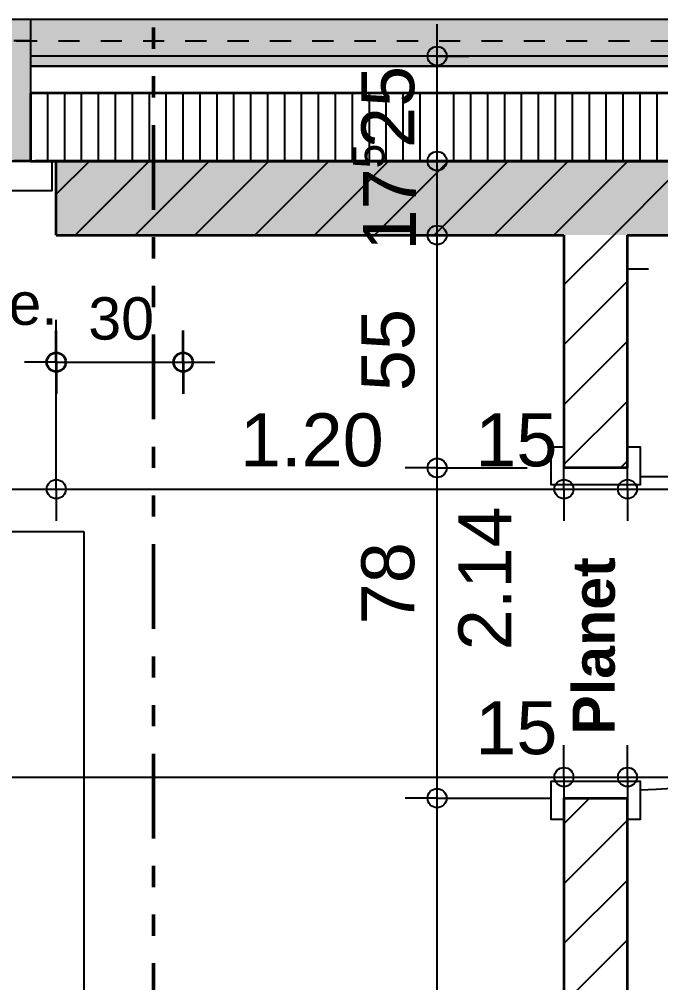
# Model space of a CAD drawing. Header units: centimetres. Extents: x 0.3 to 84.3, y 0.3 to 59.7.
# Drawn here: x 51.235 to 54.267, y 43.282 to 47.834 of the extents above; entities that cross this region are included whole.
import ezdxf

# ---------------------------------------------------------------- set-up
doc = ezdxf.new("R2010")
doc.units = ezdxf.units.CM
for name, pattern in [('AUSGEZOGEN', [0]), ('LINIE_17', [0.05, 0, -0.05]), ('LINIE_23', [0.79, 0.4, -0.13, 0, -0.13, 0, -0.13]), ('PUNKT', [6.35, 0, -6.35]), ('RAND', [44.45, 12.7, -6.35, 12.7, -6.35, 0, -6.35]), ('VERDECKT', [9.525, 6.35, -3.175])]:
    doc.linetypes.add(name, pattern=pattern)
for name, color, linetype, lineweight in [('Allgemein', 7, 'AUSGEZOGEN', 35), ('Bauachsen grob', 7, 'RAND', 25), ('Daemmung', 7, 'AUSGEZOGEN', 35), ('Fenster', 7, 'AUSGEZOGEN', 35), ('Fuellflaeche tragende Wände MW', 7, 'AUSGEZOGEN', 25), ('Holz Fassadenverkleidung', 7, 'AUSGEZOGEN', 35), ('Konstruktion oben', 7, 'VERDECKT', 25), ('Spengler', 7, 'AUSGEZOGEN', 35), ('Text Koten', 7, 'AUSGEZOGEN', 50), ('Text Werkplan Ausfuehrung', 7, 'AUSGEZOGEN', 50), ('Tuerzarge', 7, 'AUSGEZOGEN', 25), ('Unterkonstruktion', 7, 'AUSGEZOGEN', 35), ('Vorhangbrett', 7, 'AUSGEZOGEN', 25), ('Wand Mauerwerk tragend', 7, 'AUSGEZOGEN', 35), ('Werkplan- Ausfuehrungsmasse', 7, 'AUSGEZOGEN', 25)]:
    doc.layers.add(name, color=color, linetype=linetype, lineweight=lineweight)
doc.layers.add('Moebel', color=7, linetype='AUSGEZOGEN', lineweight=25, true_color=0xababab)
doc.styles.add('ARIAL', font='ARIAL.TTF')

msp = doc.modelspace()

# ---------------------------------------------------------------- hatches: boundary and pattern name
at = {"layer": 'Allgemein', "linetype": 'AUSGEZOGEN', "lineweight": 25}
h = msp.add_hatch(color=32, dxfattribs=at)
h.paths.add_polyline_path([(36.73, 47.612), (41.45, 47.612), (41.45, 47.66), (36.73, 47.66)])
h.paths.add_polyline_path([(31.22, 47.612), (34.17, 47.612), (34.17, 47.66), (31.22, 47.66)])
h.paths.add_polyline_path([(44.01, 47.612), (48.73, 47.612), (48.73, 47.66), (44.01, 47.66)])
h.paths.add_polyline_path([(51.29, 47.612), (54.45, 47.612), (54.45, 47.66), (51.29, 47.66)])
h.paths.add_polyline_path([(57.01, 47.612), (58.49, 47.612), (58.49, 47.66), (57.01, 47.66)])
at = {"layer": 'Daemmung', "linetype": 'AUSGEZOGEN', "lineweight": 25}
msp.add_hatch(color=32, dxfattribs=at).paths.add_polyline_path([(51.21, 47.484), (51.21, 47.164), (51.29, 47.164), (51.29, 47.484), (51.29, 47.564), (51.29, 47.612), (51.29, 47.66), (51.29, 47.732), (51.21, 47.732), (51.21, 47.66), (51.21, 47.612), (51.21, 47.564)])
at = {"layer": 'Fuellflaeche tragende Wände MW', "linetype": 'AUSGEZOGEN', "lineweight": 25}
msp.add_hatch(color=254, dxfattribs=at).paths.add_polyline_path([(51.41, 47.164), (51.41, 46.814), (54.33, 46.814), (54.33, 47.164)])
at = {"layer": 'Spengler', "linetype": 'AUSGEZOGEN', "lineweight": 25, "true_color": 0xfafafa}
for points in [[(51.29, 47.832), (48.73, 47.832), (48.73, 47.732), (48.81, 47.732), (48.81, 47.164), (51.21, 47.164), (51.21, 47.732), (51.29, 47.732)], [(54.45, 47.832), (51.29, 47.832), (51.29, 47.66), (54.45, 47.66)]]:
    msp.add_hatch(color=7, dxfattribs=at).paths.add_polyline_path(points)

# ---------------------------------------------------------------- linework, layer by layer
at = {"layer": 'Allgemein', "color": 7, "linetype": 'AUSGEZOGEN', "lineweight": 25}
for p, q in [((54.45, 47.66), (51.29, 47.66)), ((51.29, 47.612), (54.45, 47.612))]:
    msp.add_line(p, q, dxfattribs=at)
at = {"layer": 'Bauachsen grob', "color": 32, "linetype": 'LINIE_23', "lineweight": 50, "true_color": 0xc36e14}
msp.add_line((51.87, 1.394), (51.87, 57.974), dxfattribs=at)
at = {"layer": 'Daemmung', "color": 7, "linetype": 'AUSGEZOGEN', "lineweight": 25}
for p, q in [((51.29, 47.732), (51.21, 47.732)), ((51.29, 47.66), (51.29, 47.732)), ((51.29, 47.564), (51.29, 47.612)), ((51.29, 47.484), (51.29, 47.564)), ((51.29, 47.164), (51.29, 47.484)), ((51.21, 47.164), (51.29, 47.164))]:
    msp.add_line(p, q, dxfattribs=at)
at = {"layer": 'Daemmung', "color": 7, "linetype": 'AUSGEZOGEN', "lineweight": 35}
for p, q in [((51.29, 47.164), (51.29, 47.484)), ((54.45, 47.484), (51.29, 47.484)), ((51.29, 47.164), (51.41, 47.164)), ((51.41, 47.164), (54.33, 47.164))]:
    msp.add_line(p, q, dxfattribs=at)
at = {"layer": 'Daemmung', "color": 7, "linetype": 'AUSGEZOGEN', "lineweight": 25}
for points in [[(51.29, 47.164), (51.29, 47.164), (51.29, 47.164), (51.29, 47.484), (51.29, 47.484)], [(51.37, 47.164), (51.37, 47.164), (51.37, 47.164), (51.37, 47.484), (51.37, 47.484)], [(51.45, 47.164), (51.45, 47.164), (51.45, 47.164), (51.45, 47.484), (51.45, 47.484)], [(51.45, 47.164), (51.45, 47.164), (51.45, 47.164), (51.45, 47.484), (51.45, 47.484)], [(51.53, 47.164), (51.53, 47.164), (51.53, 47.164), (51.53, 47.484), (51.53, 47.484)], [(51.61, 47.164), (51.61, 47.164), (51.61, 47.164), (51.61, 47.484), (51.61, 47.484)], [(51.69, 47.164), (51.69, 47.164), (51.69, 47.164), (51.69, 47.484), (51.69, 47.484)], [(51.77, 47.164), (51.77, 47.164), (51.77, 47.164), (51.77, 47.484), (51.77, 47.484)], [(51.77, 47.164), (51.77, 47.164), (51.77, 47.164), (51.77, 47.484), (51.77, 47.484)], [(51.85, 47.164), (51.85, 47.164), (51.85, 47.164), (51.85, 47.484), (51.85, 47.484)], [(51.93, 47.164), (51.93, 47.164), (51.93, 47.164), (51.93, 47.484), (51.93, 47.484)], [(52.01, 47.164), (52.01, 47.164), (52.01, 47.164), (52.01, 47.484), (52.01, 47.484)], [(52.09, 47.164), (52.09, 47.164), (52.09, 47.164), (52.09, 47.484), (52.09, 47.484)], [(52.09, 47.164), (52.09, 47.164), (52.09, 47.164), (52.09, 47.484), (52.09, 47.484)], [(52.17, 47.164), (52.17, 47.164), (52.17, 47.164), (52.17, 47.484), (52.17, 47.484)], [(52.25, 47.164), (52.25, 47.164), (52.25, 47.164), (52.25, 47.484), (52.25, 47.484)], [(52.33, 47.164), (52.33, 47.164), (52.33, 47.164), (52.33, 47.484), (52.33, 47.484)], [(52.41, 47.164), (52.41, 47.164), (52.41, 47.164), (52.41, 47.484), (52.41, 47.484)], [(52.41, 47.164), (52.41, 47.164), (52.41, 47.164), (52.41, 47.484), (52.41, 47.484)], [(52.49, 47.164), (52.49, 47.164), (52.49, 47.164), (52.49, 47.484), (52.49, 47.484)], [(52.57, 47.164), (52.57, 47.164), (52.57, 47.164), (52.57, 47.484), (52.57, 47.484)], [(52.65, 47.164), (52.65, 47.164), (52.65, 47.164), (52.65, 47.484), (52.65, 47.484)], [(52.73, 47.164), (52.73, 47.164), (52.73, 47.164), (52.73, 47.484), (52.73, 47.484)], [(52.73, 47.164), (52.73, 47.164), (52.73, 47.164), (52.73, 47.484), (52.73, 47.484)], [(52.81, 47.164), (52.81, 47.164), (52.81, 47.164), (52.81, 47.484), (52.81, 47.484)], [(52.89, 47.164), (52.89, 47.164), (52.89, 47.164), (52.89, 47.484), (52.89, 47.484)], [(52.97, 47.164), (52.97, 47.164), (52.97, 47.164), (52.97, 47.484), (52.97, 47.484)], [(53.05, 47.164), (53.05, 47.164), (53.05, 47.164), (53.05, 47.484), (53.05, 47.484)], [(53.05, 47.164), (53.05, 47.164), (53.05, 47.164), (53.05, 47.484), (53.05, 47.484)], [(53.13, 47.164), (53.13, 47.164), (53.13, 47.164), (53.13, 47.484), (53.13, 47.484)], [(53.21, 47.164), (53.21, 47.164), (53.21, 47.164), (53.21, 47.484), (53.21, 47.484)], [(53.29, 47.164), (53.29, 47.164), (53.29, 47.164), (53.29, 47.484), (53.29, 47.484)], [(53.37, 47.164), (53.37, 47.164), (53.37, 47.164), (53.37, 47.484), (53.37, 47.484)], [(53.37, 47.164), (53.37, 47.164), (53.37, 47.164), (53.37, 47.484), (53.37, 47.484)], [(53.45, 47.164), (53.45, 47.164), (53.45, 47.164), (53.45, 47.484), (53.45, 47.484)], [(53.53, 47.164), (53.53, 47.164), (53.53, 47.164), (53.53, 47.484), (53.53, 47.484)], [(53.61, 47.164), (53.61, 47.164), (53.61, 47.164), (53.61, 47.484), (53.61, 47.484)], [(53.69, 47.164), (53.69, 47.164), (53.69, 47.164), (53.69, 47.484), (53.69, 47.484)], [(53.69, 47.164), (53.69, 47.164), (53.69, 47.164), (53.69, 47.484), (53.69, 47.484)], [(53.77, 47.164), (53.77, 47.164), (53.77, 47.164), (53.77, 47.484), (53.77, 47.484)], [(53.85, 47.164), (53.85, 47.164), (53.85, 47.164), (53.85, 47.484), (53.85, 47.484)], [(53.93, 47.164), (53.93, 47.164), (53.93, 47.164), (53.93, 47.484), (53.93, 47.484)], [(54.01, 47.164), (54.01, 47.164), (54.01, 47.164), (54.01, 47.484), (54.01, 47.484)], [(54.01, 47.164), (54.01, 47.164), (54.01, 47.164), (54.01, 47.484), (54.01, 47.484)], [(54.09, 47.164), (54.09, 47.164), (54.09, 47.164), (54.09, 47.484), (54.09, 47.484)], [(54.17, 47.164), (54.17, 47.164), (54.17, 47.164), (54.17, 47.484), (54.17, 47.484)], [(54.25, 47.164), (54.25, 47.164), (54.25, 47.164), (54.25, 47.484), (54.25, 47.484)]]:
    msp.add_lwpolyline(points, dxfattribs=at)
at = {"layer": 'Fenster', "color": 7, "linetype": 'AUSGEZOGEN', "lineweight": 25}
for points in [[(51.29, 47.164), (51.29, 47.832), (48.73, 47.832), (48.73, 47.164), (51.29, 47.164)], [(51.39, 47.164), (51.17, 47.164), (51.17, 47.024), (51.39, 47.024), (51.39, 47.164)]]:
    msp.add_lwpolyline(points, dxfattribs=at)
at = {"layer": 'Holz Fassadenverkleidung', "color": 7, "linetype": 'LINIE_17', "lineweight": 25}
msp.add_line((31.22, 47.732), (63.288, 47.732), dxfattribs=at)
at = {"layer": 'Konstruktion oben', "color": 7, "linetype": 'PUNKT', "lineweight": 35}
msp.add_line((31.22, 47.732), (63.288, 47.732), dxfattribs=at)
at = {"layer": 'Moebel', "color": 253, "linetype": 'AUSGEZOGEN', "lineweight": 25, "true_color": 0xababab}
for p, q in [((47.54, 45.414), (51.54, 45.414)), ((51.54, 45.414), (51.54, 41.814))]:
    msp.add_line(p, q, dxfattribs=at)
at = {"layer": 'Spengler', "color": 7, "linetype": 'AUSGEZOGEN', "lineweight": 25}
msp.add_line((54.43, 47.832), (51.29, 47.832), dxfattribs=at)
at = {"layer": 'Tuerzarge', "color": 7, "linetype": 'AUSGEZOGEN', "lineweight": 25}
msp.add_line((54.17, 45.674), (55.65, 45.674), dxfattribs=at)
for points in [[(53.96, 45.714), (54.11, 45.714), (54.11, 45.814), (54.17, 45.814), (54.17, 45.634), (53.75, 45.634), (53.75, 45.814), (53.81, 45.814), (53.81, 45.714), (53.96, 45.714)], [(53.96, 44.234), (54.17, 44.234), (54.17, 44.054), (54.11, 44.054), (54.11, 44.154), (53.81, 44.154), (53.81, 44.054), (53.75, 44.054), (53.75, 44.234), (53.96, 44.234)]]:
    msp.add_lwpolyline(points, dxfattribs=at)
msp.add_arc((54.17, 45.674), 1.48, 270, 0, dxfattribs=at)
at = {"layer": 'Unterkonstruktion', "color": 7, "linetype": 'AUSGEZOGEN', "lineweight": 25}
for p, q in [((51.29, 47.564), (51.29, 47.612)), ((54.45, 47.612), (51.29, 47.612)), ((51.29, 47.484), (51.29, 47.564)), ((51.29, 47.484), (54.45, 47.484))]:
    msp.add_line(p, q, dxfattribs=at)
at = {"layer": 'Vorhangbrett', "color": 191, "linetype": 'PUNKT', "lineweight": 25, "true_color": 0xbe96ea}
for p, q in [((47.51, 46.654), (52.01, 46.654)), ((54.11, 46.654), (57.35, 46.654)), ((47.51, 46.494), (52.01, 46.494))]:
    msp.add_line(p, q, dxfattribs=at)
at = {"layer": 'Vorhangbrett', "color": 191, "linetype": 'AUSGEZOGEN', "lineweight": 35, "true_color": 0xbe96ea}
for p, q in [((51.41, 46.214), (51.41, 46.364)), ((52.01, 46.214), (52.01, 46.364)), ((51.41, 46.214), (51.41, 46.064)), ((52.01, 46.214), (52.01, 46.064))]:
    msp.add_line(p, q, dxfattribs=at)
at = {"layer": 'Vorhangbrett', "color": 191, "linetype": 'AUSGEZOGEN', "lineweight": 25, "true_color": 0xbe96ea}
for p, q in [((51.41, 46.214), (51.26, 46.214)), ((51.41, 46.214), (52.01, 46.214)), ((52.01, 46.214), (52.16, 46.214))]:
    msp.add_line(p, q, dxfattribs=at)
at = {"layer": 'Vorhangbrett', "color": 191, "linetype": 'AUSGEZOGEN', "lineweight": 35, "true_color": 0xbe96ea}
for centre in [(51.41, 46.214), (52.01, 46.214)]:
    msp.add_circle(centre, 0.045, dxfattribs=at)
at = {"layer": 'Wand Mauerwerk tragend', "color": 180, "linetype": 'PUNKT', "lineweight": 35}
for p, q in [((51.29, 47.164), (51.21, 47.164)), ((51.41, 47.164), (51.29, 47.164)), ((51.41, 47.024), (51.41, 47.164)), ((48.61, 47.024), (51.41, 47.024))]:
    msp.add_line(p, q, dxfattribs=at)
at = {"layer": 'Wand Mauerwerk tragend', "color": 7, "linetype": 'AUSGEZOGEN', "lineweight": 35}
for p, q in [((51.41, 47.024), (51.41, 47.164)), ((54.33, 47.164), (51.41, 47.164)), ((51.41, 46.814), (51.41, 47.024)), ((51.41, 46.814), (53.81, 46.814)), ((53.81, 46.814), (53.81, 45.714)), ((54.11, 45.714), (54.11, 46.814)), ((54.11, 46.814), (54.33, 46.814)), ((54.11, 45.714), (53.81, 45.714)), ((53.81, 44.154), (54.11, 44.154)), ((53.81, 44.154), (53.81, 41.134)), ((54.11, 41.134), (54.11, 44.154))]:
    msp.add_line(p, q, dxfattribs=at)
at = {"layer": 'Wand Mauerwerk tragend', "color": 7, "linetype": 'AUSGEZOGEN', "lineweight": 25}
for p, q in [((51.41, 47.0071), (51.5669, 47.164)), ((54.0767, 45.714), (54.11, 45.7473)), ((53.81, 44.033), (53.931, 44.154)), ((53.81, 43.7502), (54.11, 44.0502)), ((53.81, 43.4674), (54.11, 43.7674)), ((53.81, 43.1845), (54.11, 43.4845))]:
    msp.add_line(p, q, dxfattribs=at)
for points in [[(51.4998, 46.814), (51.4998, 46.814), (51.4998, 46.814), (51.4998, 46.814), (51.8498, 47.164)], [(51.7826, 46.814), (51.7826, 46.814), (51.7826, 46.814), (51.7826, 46.814), (52.1326, 47.164)], [(52.0655, 46.814), (52.0655, 46.814), (52.0655, 46.814), (52.0655, 46.814), (52.4155, 47.164)], [(52.3483, 46.814), (52.3483, 46.814), (52.3483, 46.814), (52.3483, 46.814), (52.6983, 47.164)], [(52.6312, 46.814), (52.6312, 46.814), (52.6312, 46.814), (52.6312, 46.814), (52.9812, 47.164)], [(52.914, 46.814), (52.914, 46.814), (52.914, 46.814), (52.914, 46.814), (53.264, 47.164)], [(53.1968, 46.814), (53.1968, 46.814), (53.1968, 46.814), (53.1968, 46.814), (53.5468, 47.164)], [(53.4797, 46.814), (53.4797, 46.814), (53.4797, 46.814), (53.4797, 46.814), (53.8297, 47.164)], [(53.7625, 46.814), (53.7625, 46.814), (53.7625, 46.814), (53.7625, 46.814), (54.1125, 47.164)], [(54.0454, 46.814), (54.0454, 46.814), (54.0454, 46.814), (54.0454, 46.814), (54.33, 47.0986)], [(53.81, 46.5786), (53.81, 46.5786), (54.0454, 46.814)], [(53.81, 46.2958), (53.81, 46.2958), (54.11, 46.5958)], [(53.81, 46.0129), (53.81, 46.0129), (54.11, 46.3129)], [(53.81, 45.7301), (53.81, 45.7301), (54.11, 46.0301)]]:
    msp.add_lwpolyline(points, dxfattribs=at)
at = {"layer": 'Werkplan- Ausfuehrungsmasse', "color": 7, "linetype": 'AUSGEZOGEN', "lineweight": 25}
for p, q in [((53.21, 47.66), (53.21, 47.81)), ((53.21, 47.66), (53.06, 47.66)), ((53.21, 47.66), (53.36, 47.66)), ((53.21, 47.66), (53.21, 47.66)), ((53.21, 47.164), (53.21, 47.66)), ((53.21, 47.164), (53.06, 47.164)), ((53.21, 47.164), (53.36, 47.164)), ((53.21, 47.164), (53.21, 47.164)), ((53.21, 46.814), (53.21, 47.164)), ((53.21, 46.814), (53.06, 46.814)), ((53.21, 46.814), (53.36, 46.814)), ((53.21, 46.814), (53.21, 46.814)), ((53.21, 45.714), (53.21, 46.814)), ((51.41, 45.614), (51.41, 45.764)), ((53.81, 45.614), (53.81, 45.764)), ((54.11, 45.614), (54.11, 45.764)), ((53.21, 45.714), (53.06, 45.714)), ((53.21, 45.714), (53.36, 45.714)), ((53.21, 45.714), (53.6359, 45.714)), ((53.21, 44.154), (53.21, 45.714)), ((48.61, 45.614), (51.41, 45.614)), ((51.41, 45.614), (51.41, 45.464)), ((51.41, 45.614), (53.81, 45.614)), ((53.81, 45.614), (53.81, 45.464)), ((53.81, 45.614), (53.81, 45.614)), ((53.81, 45.614), (54.11, 45.614)), ((54.11, 45.614), (54.11, 45.464)), ((54.11, 45.614), (54.11, 45.614)), ((54.11, 45.614), (54.33, 45.614)), ((53.81, 44.254), (53.81, 44.404)), ((54.11, 44.254), (54.11, 44.404)), ((47.51, 44.254), (53.81, 44.254)), ((53.81, 44.254), (53.81, 44.104)), ((53.81, 44.254), (53.81, 44.254)), ((53.81, 44.254), (54.11, 44.254)), ((54.11, 44.254), (54.11, 44.104)), ((54.11, 44.254), (54.11, 44.254)), ((54.11, 44.254), (57.35, 44.254)), ((53.21, 44.154), (53.06, 44.154)), ((53.21, 44.154), (53.36, 44.154)), ((53.21, 41.134), (53.21, 44.154))]:
    msp.add_line(p, q, dxfattribs=at)
for points in [[(51.41, 45.614), (51.41, 45.6765), (51.41, 45.6765), (51.41, 45.6765), (51.41, 45.6765), (51.41, 45.6765), (51.41, 45.6765), (51.41, 45.6765), (51.41, 45.6765), (51.41, 45.6765), (51.41, 45.6765), (51.41, 45.6765), (51.41, 45.6765), (51.41, 45.6765), (51.41, 45.6765), (51.41, 45.6765), (51.41, 45.6765), (51.41, 45.6765), (51.41, 45.6765), (51.41, 45.6865), (51.41, 45.6865), (51.41, 46.414)], [(53.21, 44.154), (53.5882, 44.154), (53.5882, 44.154), (53.75, 44.154)]]:
    msp.add_lwpolyline(points, dxfattribs=at)
for centre in [(53.21, 47.66), (53.21, 47.164), (53.21, 46.814), (53.21, 45.714), (51.41, 45.614), (53.81, 45.614), (54.11, 45.614), (53.81, 44.254), (54.11, 44.254), (53.21, 44.154)]:
    msp.add_circle(centre, 0.045, dxfattribs=at)

# ---------------------------------------------------------------- texts
at = {"layer": 'Text Koten', "color": 7, "linetype": 'AUSGEZOGEN', "lineweight": 35, "insert": (49.0883, 46.3873), "char_height": 0.2, "width": 0.1, "attachment_point": 7, "style": 'ARIAL'}
msp.add_mtext('uk\\~r.\\~St.\\~\\~:\\~uk\\~r.\\~De.', dxfattribs=at)
at = {"layer": 'Text Werkplan Ausfuehrung', "color": 7, "linetype": 'AUSGEZOGEN', "lineweight": 35, "insert": (54.0533, 44.454), "char_height": 0.2, "width": 0.1, "attachment_point": 7, "rotation": 90, "style": 'ARIAL'}
msp.add_mtext('\\fArial|i0|b1|c0|p0;Planet', dxfattribs=at)
at = {"layer": 'Vorhangbrett', "color": 191, "linetype": 'AUSGEZOGEN', "lineweight": 35, "true_color": 0xbe96ea, "insert": (51.5613, 46.3175), "char_height": 0.2, "width": 0.1, "attachment_point": 7, "style": 'ARIAL'}
msp.add_mtext('30', dxfattribs=at)
at = {"layer": 'Werkplan- Ausfuehrungsmasse', "color": 7, "linetype": 'AUSGEZOGEN', "lineweight": 50, "attachment_point": 7, "rotation": 90, "style": 'ARIAL'}
for s, insert, char_height, width in [('25', (53.1057, 47.2248), 0.25, 0.125), ('5', (52.9642, 47.1292), 0.15, 0.075), ('17', (53.11, 46.7407), 0.25, 0.125), ('55', (53.1057, 46.0768), 0.25, 0.125), ('2.14', (53.561, 44.8528), 0.25, 0.125), ('78', (53.1057, 44.9752), 0.25, 0.125)]:
    msp.add_mtext(s, dxfattribs=dict(at, insert=insert, char_height=char_height, width=width))
at = {"layer": 'Werkplan- Ausfuehrungsmasse', "color": 7, "linetype": 'AUSGEZOGEN', "lineweight": 50, "char_height": 0.25, "width": 0.125, "attachment_point": 7, "style": 'ARIAL'}
for s, insert in [('1.20', (52.2785, 45.7183)), ('15', (53.3905, 45.7183)), ('15', (53.3905, 44.3583))]:
    msp.add_mtext(s, dxfattribs=dict(at, insert=insert))

doc.saveas('drawing.dxf')
